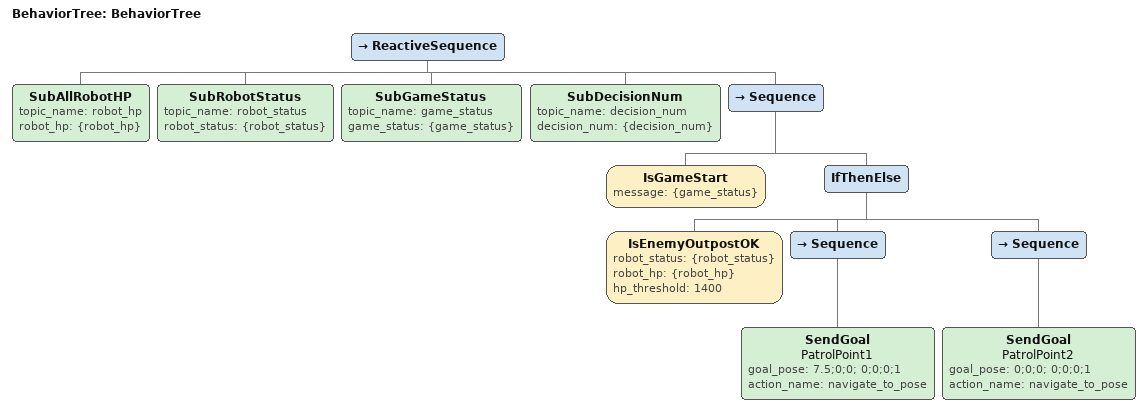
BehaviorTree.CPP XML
<?xml version="1.0" encoding="UTF-8"?>
<root BTCPP_format="4"
      main_tree_to_execute="BehaviorTree">
  <BehaviorTree ID="BehaviorTree">
    <ReactiveSequence>
      <SubAllRobotHP topic_name="robot_hp"
                     robot_hp="{robot_hp}"/>
      <SubRobotStatus topic_name="robot_status"
                      robot_status="{robot_status}"/>
      <SubGameStatus topic_name="game_status"
                     game_status="{game_status}"/>
      <SubDecisionNum topic_name="decision_num"
                      decision_num="{decision_num}"/>
      <Sequence>
        <IsGameStart message="{game_status}"/>
        <IfThenElse>
          <IsEnemyOutpostOK robot_status="{robot_status}"
                            robot_hp="{robot_hp}"
                            hp_threshold="1400"/>
          <Sequence>
            <SendGoal name="PatrolPoint1"
                      goal_pose="7.5;0;0; 0;0;0;1"
                      action_name="navigate_to_pose"/>
          </Sequence>
          <Sequence>
            <SendGoal name="PatrolPoint2"
                      goal_pose="0;0;0; 0;0;0;1"
                      action_name="navigate_to_pose"/>
          </Sequence>
        </IfThenElse>
      </Sequence>
    </ReactiveSequence>
  </BehaviorTree>

</root>
